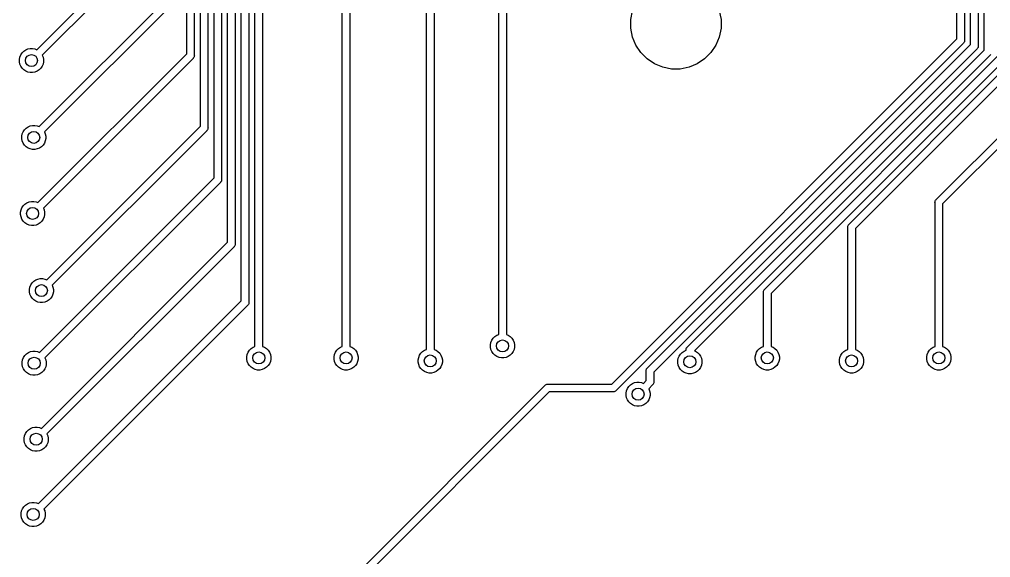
# Model space of a CAD drawing. Extents: x 0.3 to 11, y -13.3 to 4.6.
# Drawn here: x 6.29 to 7.561, y -4.854 to -4.15 of the extents above; entities that cross this region are included whole.
import ezdxf

# ---------------------------------------------------------------- set-up
doc = ezdxf.new("R2010")
doc.units = 0
doc.header["$MEASUREMENT"] = 0
doc.layers.add('BLACK', color=7, linetype='CONTINUOUS')

msp = doc.modelspace()

# ---------------------------------------------------------------- linework, layer by layer
at = {"layer": 'BLACK', "linetype": 'CONTINUOUS'}
for p, q in [((7.53492, -4.18329), (7.53492, -3.56301)), ((7.54492, -3.56483), (7.54492, -4.18511)), ((7.5528, -4.19069), (7.5528, -3.58812)), ((6.91744, -4.56258), (6.91744, -3.61914)), ((6.92744, -3.62097), (6.92744, -4.56258)), ((6.82295, -4.58227), (6.82295, -3.68686)), ((6.83295, -3.68869), (6.83295, -4.58227)), ((6.71272, -4.57833), (6.71272, -3.77072)), ((6.72272, -3.77254), (6.72272, -4.57833)), ((7.48995, -4.38605), (8.03181, -3.84419)), ((8.04017, -3.84997), (7.49831, -4.39183)), ((6.50917, -4.19554), (6.50917, -3.97519)), ((6.51917, -3.9747), (6.51917, -4.19736)), ((6.52705, -4.29016), (6.52705, -3.98259)), ((6.53705, -3.9821), (6.53705, -4.29199)), ((6.55492, -3.98951), (6.55492, -4.35961)), ((7.51705, -4.17588), (7.51705, -3.98632)), ((7.52705, -3.9845), (7.52705, -4.17771)), ((6.54492, -4.35779), (6.54492, -3.99)), ((6.56279, -4.44195), (6.56279, -3.9974)), ((6.57279, -3.99691), (6.57279, -4.44377)), ((6.58067, -4.51856), (6.58067, -4.0048)), ((6.59067, -4.00431), (6.59067, -4.52038)), ((6.59854, -4.46192), (6.59854, -4.01221)), ((6.60854, -4.01172), (6.60854, -4.46143)), ((6.31313, -4.19008), (6.47342, -4.02979)), ((6.48178, -4.03557), (6.3202, -4.19715)), ((6.31613, -4.29058), (6.4913, -4.11541)), ((6.49966, -4.12119), (6.3232, -4.29765)), ((7.09021, -4.15041), (7.09248, -4.139)), ((7.20605, -4.139), (7.20832, -4.15041)), ((7.09021, -4.16204), (7.09021, -4.15041)), ((7.20832, -4.15041), (7.20832, -4.16204)), ((7.09248, -4.17345), (7.09021, -4.16204)), ((7.20832, -4.16204), (7.20605, -4.17345)), ((7.06525, -4.62768), (7.51705, -4.17588)), ((7.09693, -4.1842), (7.09248, -4.17345)), ((7.20605, -4.17345), (7.2016, -4.1842)), ((7.52669, -4.17988), (7.52622, -4.18074)), ((7.52697, -4.17893), (7.52669, -4.17988)), ((7.52705, -4.1782), (7.52697, -4.17893)), ((7.52705, -4.17771), (7.52707, -4.17795)), ((7.52707, -4.17795), (7.52705, -4.1782)), ((7.52705, -4.1782), (7.52705, -4.1782)), ((6.29384, -4.19417), (6.29604, -4.19197)), ((6.29604, -4.19197), (6.29862, -4.19025)), ((6.29862, -4.19025), (6.30148, -4.18906)), ((6.30148, -4.18906), (6.30452, -4.18846)), ((6.30452, -4.18846), (6.30763, -4.18846)), ((6.30763, -4.18846), (6.31067, -4.18906)), ((6.31067, -4.18906), (6.31313, -4.19008)), ((7.52541, -4.18166), (7.07103, -4.63604)), ((7.10339, -4.19387), (7.09693, -4.1842)), ((7.11215, -4.60605), (7.53492, -4.18329)), ((7.54328, -4.18907), (7.12051, -4.61183)), ((7.16416, -4.57932), (7.5528, -4.19069)), ((7.2016, -4.1842), (7.19513, -4.19387)), ((7.5256, -4.18151), (7.52541, -4.18166)), ((7.52622, -4.18074), (7.5256, -4.18151)), ((7.54347, -4.18891), (7.54328, -4.18907)), ((7.5441, -4.18815), (7.54347, -4.18891)), ((7.54456, -4.18728), (7.5441, -4.18815)), ((7.54485, -4.18634), (7.54456, -4.18728)), ((7.54492, -4.1856), (7.54485, -4.18634)), ((7.54492, -4.18511), (7.54495, -4.18536)), ((7.54495, -4.18536), (7.54492, -4.1856)), ((6.29033, -4.20265), (6.29093, -4.19961)), ((6.29033, -4.20576), (6.29033, -4.20265)), ((6.29093, -4.2088), (6.29033, -4.20576)), ((6.29093, -4.19961), (6.29212, -4.19675)), ((6.29212, -4.19675), (6.29384, -4.19417)), ((6.31463, -4.39008), (6.50917, -4.19554)), ((6.3202, -4.19715), (6.32122, -4.19961)), ((6.32122, -4.19961), (6.32182, -4.20265)), ((6.32182, -4.20576), (6.32122, -4.2088)), ((6.51753, -4.20132), (6.3217, -4.39715)), ((6.32182, -4.20265), (6.32182, -4.20576)), ((6.51772, -4.20116), (6.51753, -4.20132)), ((6.51798, -4.20084), (6.51772, -4.20116)), ((6.51835, -4.2004), (6.51798, -4.20084)), ((6.51881, -4.19953), (6.51835, -4.2004)), ((6.5191, -4.19859), (6.51881, -4.19953)), ((6.5192, -4.19761), (6.5191, -4.19859)), ((6.51917, -4.19736), (6.5192, -4.19761)), ((7.11162, -4.2021), (7.10339, -4.19387)), ((7.12129, -4.20856), (7.11162, -4.2021)), ((7.56116, -4.19647), (7.17383, -4.5838)), ((7.18691, -4.2021), (7.17723, -4.20856)), ((7.19513, -4.19387), (7.18691, -4.2021)), ((7.26554, -4.50323), (7.57067, -4.19809)), ((7.57903, -4.20387), (7.2739, -4.50901)), ((7.37577, -4.41827), (7.58854, -4.2055)), ((6.29212, -4.21166), (6.29093, -4.2088)), ((6.29384, -4.21424), (6.29212, -4.21166)), ((6.29604, -4.21644), (6.29384, -4.21424)), ((6.29862, -4.21816), (6.29604, -4.21644)), ((6.30148, -4.21935), (6.29862, -4.21816)), ((6.31353, -4.21816), (6.31067, -4.21935)), ((6.31611, -4.21644), (6.31353, -4.21816)), ((6.31831, -4.21424), (6.31611, -4.21644)), ((6.32003, -4.21166), (6.31831, -4.21424)), ((6.32122, -4.2088), (6.32003, -4.21166)), ((7.13204, -4.21301), (7.12129, -4.20856)), ((7.14345, -4.21528), (7.13204, -4.21301)), ((7.15508, -4.21528), (7.14345, -4.21528)), ((7.16649, -4.21301), (7.15508, -4.21528)), ((7.17723, -4.20856), (7.16649, -4.21301)), ((7.59691, -4.21128), (7.38413, -4.42405)), ((6.30452, -4.21995), (6.30148, -4.21935)), ((6.30763, -4.21995), (6.30452, -4.21995)), ((6.31067, -4.21935), (6.30763, -4.21995)), ((6.29512, -4.29725), (6.29684, -4.29467)), ((6.29684, -4.29467), (6.29904, -4.29247)), ((6.29904, -4.29247), (6.30162, -4.29075)), ((6.30162, -4.29075), (6.30448, -4.28956)), ((6.30448, -4.28956), (6.30752, -4.28896)), ((6.30752, -4.28896), (6.31063, -4.28896)), ((6.31063, -4.28896), (6.31367, -4.28956)), ((6.31367, -4.28956), (6.31613, -4.29058)), ((6.32613, -4.49108), (6.52705, -4.29016)), ((6.53669, -4.29416), (6.53622, -4.29503)), ((6.53697, -4.29321), (6.53669, -4.29416)), ((6.53707, -4.29223), (6.53697, -4.29321)), ((6.53697, -4.29321), (6.53697, -4.29321)), ((6.53705, -4.29199), (6.53707, -4.29223)), ((6.29333, -4.30315), (6.29393, -4.30011)), ((6.29333, -4.30626), (6.29333, -4.30315)), ((6.29393, -4.3093), (6.29333, -4.30626)), ((6.29393, -4.30011), (6.29512, -4.29725)), ((6.3232, -4.29765), (6.32422, -4.30011)), ((6.32422, -4.30011), (6.32482, -4.30315)), ((6.32482, -4.30626), (6.32422, -4.3093)), ((6.32482, -4.30315), (6.32482, -4.30626)), ((6.53541, -4.29594), (6.3332, -4.49815)), ((6.5356, -4.29579), (6.53541, -4.29594)), ((6.53622, -4.29503), (6.5356, -4.29579)), ((6.29512, -4.31216), (6.29393, -4.3093)), ((6.29684, -4.31474), (6.29512, -4.31216)), ((6.29904, -4.31694), (6.29684, -4.31474)), ((6.30162, -4.31866), (6.29904, -4.31694)), ((6.30448, -4.31985), (6.30162, -4.31866)), ((6.30752, -4.32045), (6.30448, -4.31985)), ((6.31367, -4.31985), (6.31063, -4.32045)), ((6.31653, -4.31866), (6.31367, -4.31985)), ((6.31911, -4.31694), (6.31653, -4.31866)), ((6.32131, -4.31474), (6.31911, -4.31694)), ((6.32303, -4.31216), (6.32131, -4.31474)), ((6.32422, -4.3093), (6.32303, -4.31216)), ((6.31063, -4.32045), (6.30752, -4.32045)), ((6.31663, -4.58608), (6.54492, -4.35779)), ((6.55328, -4.36357), (6.3237, -4.59315)), ((6.55347, -4.36341), (6.55328, -4.36357)), ((6.5541, -4.36265), (6.55347, -4.36341)), ((6.55456, -4.36178), (6.5541, -4.36265)), ((6.5541, -4.36265), (6.5541, -4.36265)), ((6.55485, -4.36084), (6.55456, -4.36178)), ((6.55494, -4.35986), (6.55485, -4.36084)), ((6.55492, -4.35961), (6.55494, -4.35986)), ((6.29362, -4.39675), (6.29534, -4.39417)), ((6.29534, -4.39417), (6.29754, -4.39197)), ((6.29754, -4.39197), (6.30012, -4.39025)), ((6.30012, -4.39025), (6.30298, -4.38906)), ((6.30298, -4.38906), (6.30602, -4.38846)), ((6.30602, -4.38846), (6.30913, -4.38846)), ((6.30913, -4.38846), (6.31217, -4.38906)), ((6.31217, -4.38906), (6.31463, -4.39008)), ((7.48828, -4.38976), (7.48838, -4.38878)), ((7.48831, -4.39001), (7.48828, -4.38976)), ((7.48831, -4.57833), (7.48831, -4.39001)), ((7.48838, -4.38878), (7.48867, -4.38784)), ((7.48867, -4.38784), (7.48913, -4.38697)), ((7.48913, -4.38697), (7.4896, -4.3864)), ((7.4896, -4.3864), (7.48975, -4.38621)), ((7.48975, -4.38621), (7.48995, -4.38605)), ((7.49831, -4.39183), (7.49831, -4.57833)), ((6.29183, -4.40265), (6.29243, -4.39961)), ((6.29183, -4.40576), (6.29183, -4.40265)), ((6.29243, -4.4088), (6.29183, -4.40576)), ((6.29243, -4.39961), (6.29362, -4.39675)), ((6.29362, -4.41166), (6.29243, -4.4088)), ((6.32272, -4.4088), (6.32153, -4.41166)), ((6.3217, -4.39715), (6.32272, -4.39961)), ((6.32272, -4.39961), (6.32332, -4.40265)), ((6.32332, -4.40576), (6.32272, -4.4088)), ((6.32332, -4.40265), (6.32332, -4.40576)), ((6.29534, -4.41424), (6.29362, -4.41166)), ((6.29754, -4.41644), (6.29534, -4.41424)), ((6.30012, -4.41816), (6.29754, -4.41644)), ((6.30298, -4.41935), (6.30012, -4.41816)), ((6.30602, -4.41995), (6.30298, -4.41935)), ((6.30913, -4.41995), (6.30602, -4.41995)), ((6.31217, -4.41935), (6.30913, -4.41995)), ((6.31503, -4.41816), (6.31217, -4.41935)), ((6.31761, -4.41644), (6.31503, -4.41816)), ((6.31981, -4.41424), (6.31761, -4.41644)), ((6.32153, -4.41166), (6.31981, -4.41424)), ((7.37411, -4.42198), (7.37421, -4.421)), ((7.37421, -4.421), (7.37449, -4.42006)), ((7.37449, -4.42006), (7.37496, -4.41919)), ((7.37496, -4.41919), (7.37542, -4.41862)), ((7.37542, -4.41862), (7.37558, -4.41843)), ((7.37558, -4.41843), (7.37577, -4.41827)), ((7.37413, -4.42223), (7.37411, -4.42198)), ((7.37413, -4.58227), (7.37413, -4.42223)), ((7.38413, -4.42405), (7.38413, -4.58227)), ((6.31926, -4.68548), (6.56279, -4.44195)), ((6.57179, -4.44703), (6.57135, -4.44757)), ((6.57197, -4.44681), (6.57179, -4.44703)), ((6.57244, -4.44594), (6.57197, -4.44681)), ((6.57272, -4.445), (6.57244, -4.44594)), ((6.57282, -4.44402), (6.57272, -4.445)), ((6.57279, -4.44377), (6.57282, -4.44402)), ((6.57116, -4.44773), (6.32633, -4.69255)), ((6.57135, -4.44757), (6.57116, -4.44773)), ((6.59854, -4.57833), (6.59854, -4.46192)), ((6.59854, -4.46192), (6.59854, -4.46192)), ((6.60854, -4.46143), (6.60854, -4.46143)), ((6.60854, -4.46143), (6.60854, -4.57833)), ((6.30393, -4.50061), (6.30512, -4.49775)), ((6.30512, -4.49775), (6.30684, -4.49517)), ((6.30684, -4.49517), (6.30904, -4.49297)), ((6.30904, -4.49297), (6.31162, -4.49125)), ((6.31162, -4.49125), (6.31448, -4.49006)), ((6.31448, -4.49006), (6.31752, -4.48946)), ((6.31752, -4.48946), (6.32063, -4.48946)), ((6.32063, -4.48946), (6.32367, -4.49006)), ((6.32367, -4.49006), (6.32613, -4.49108)), ((6.3332, -4.49815), (6.33422, -4.50061)), ((6.30333, -4.50365), (6.30393, -4.50061)), ((6.30333, -4.50676), (6.30333, -4.50365)), ((6.30393, -4.5098), (6.30333, -4.50676)), ((6.30512, -4.51266), (6.30393, -4.5098)), ((6.33422, -4.5098), (6.33303, -4.51266)), ((6.33422, -4.50061), (6.33482, -4.50365)), ((6.33482, -4.50676), (6.33422, -4.5098)), ((6.33482, -4.50365), (6.33482, -4.50676)), ((7.26387, -4.50694), (7.26397, -4.50596)), ((7.2639, -4.50718), (7.26387, -4.50694)), ((7.2639, -4.57833), (7.2639, -4.50718)), ((7.26397, -4.50596), (7.26426, -4.50501)), ((7.26426, -4.50501), (7.26472, -4.50415)), ((7.26472, -4.50415), (7.26519, -4.50358)), ((7.26519, -4.50358), (7.26535, -4.50338)), ((7.26535, -4.50338), (7.26554, -4.50323)), ((7.2739, -4.50901), (7.2739, -4.57833)), ((6.30684, -4.51524), (6.30512, -4.51266)), ((6.30904, -4.51744), (6.30684, -4.51524)), ((6.31162, -4.51916), (6.30904, -4.51744)), ((6.31448, -4.52035), (6.31162, -4.51916)), ((6.31752, -4.52095), (6.31448, -4.52035)), ((6.31532, -4.78391), (6.58067, -4.51856)), ((6.32063, -4.52095), (6.31752, -4.52095)), ((6.32367, -4.52035), (6.32063, -4.52095)), ((6.32653, -4.51916), (6.32367, -4.52035)), ((6.32911, -4.51744), (6.32653, -4.51916)), ((6.33131, -4.51524), (6.32911, -4.51744)), ((6.33303, -4.51266), (6.33131, -4.51524)), ((6.58985, -4.52342), (6.58922, -4.52418)), ((6.59031, -4.52255), (6.58985, -4.52342)), ((6.58985, -4.52342), (6.58985, -4.52342)), ((6.5906, -4.52161), (6.59031, -4.52255)), ((6.59069, -4.52063), (6.5906, -4.52161)), ((6.59067, -4.52038), (6.59069, -4.52063)), ((6.58903, -4.52434), (6.32239, -4.79098)), ((6.58922, -4.52418), (6.58903, -4.52434)), ((6.90669, -4.57601), (6.9073, -4.57297)), ((6.9073, -4.57297), (6.90849, -4.5701)), ((6.90849, -4.5701), (6.91021, -4.56752)), ((6.91021, -4.56752), (6.9124, -4.56533)), ((6.9124, -4.56533), (6.91498, -4.5636)), ((6.91498, -4.5636), (6.91744, -4.56258)), ((6.92744, -4.56258), (6.9299, -4.5636)), ((6.9299, -4.5636), (6.93248, -4.56533)), ((6.93248, -4.56533), (6.93467, -4.56752)), ((6.93467, -4.56752), (6.9364, -4.5701)), ((6.9364, -4.5701), (6.93758, -4.57297)), ((6.93758, -4.57297), (6.93819, -4.57601)), ((6.29954, -4.58797), (6.30212, -4.58625)), ((6.30212, -4.58625), (6.30498, -4.58506)), ((6.30498, -4.58506), (6.30802, -4.58446)), ((6.30802, -4.58446), (6.31113, -4.58446)), ((6.31113, -4.58446), (6.31417, -4.58506)), ((6.31417, -4.58506), (6.31663, -4.58608)), ((6.5884, -4.58871), (6.58959, -4.58585)), ((6.58959, -4.58585), (6.59131, -4.58327)), ((6.59131, -4.58327), (6.5935, -4.58107)), ((6.5935, -4.58107), (6.59608, -4.57935)), ((6.59608, -4.57935), (6.59854, -4.57833)), ((6.60854, -4.57833), (6.611, -4.57935)), ((6.611, -4.57935), (6.61358, -4.58107)), ((6.61358, -4.58107), (6.61578, -4.58327)), ((6.61578, -4.58327), (6.6175, -4.58585)), ((6.6175, -4.58585), (6.61869, -4.58871)), ((6.70257, -4.58871), (6.70376, -4.58585)), ((6.70376, -4.58585), (6.70548, -4.58327)), ((6.70548, -4.58327), (6.70768, -4.58107)), ((6.70768, -4.58107), (6.71026, -4.57935)), ((6.71026, -4.57935), (6.71272, -4.57833)), ((6.72272, -4.57833), (6.72518, -4.57935)), ((6.72518, -4.57935), (6.72776, -4.58107)), ((6.72776, -4.58107), (6.72995, -4.58327)), ((6.72995, -4.58327), (6.73167, -4.58585)), ((6.73167, -4.58585), (6.73286, -4.58871)), ((6.81572, -4.58721), (6.81791, -4.58501)), ((6.81791, -4.58501), (6.82049, -4.58329)), ((6.82049, -4.58329), (6.82295, -4.58227)), ((6.83295, -4.58227), (6.83541, -4.58329)), ((6.83541, -4.58329), (6.83799, -4.58501)), ((6.83799, -4.58501), (6.84019, -4.58721)), ((6.90669, -4.57911), (6.90669, -4.57601)), ((6.9073, -4.58215), (6.90669, -4.57911)), ((6.90849, -4.58502), (6.9073, -4.58215)), ((6.91021, -4.5876), (6.90849, -4.58502)), ((6.9364, -4.58502), (6.93467, -4.5876)), ((6.93758, -4.58215), (6.9364, -4.58502)), ((6.93819, -4.57911), (6.93758, -4.58215)), ((6.93819, -4.57601), (6.93819, -4.57911)), ((7.15529, -4.58819), (7.15749, -4.586)), ((7.15749, -4.586), (7.16006, -4.58428)), ((7.16006, -4.58428), (7.16252, -4.58326)), ((7.1625, -4.58303), (7.1626, -4.58205)), ((7.16252, -4.58326), (7.1625, -4.58303)), ((7.1626, -4.58205), (7.16288, -4.58111)), ((7.16288, -4.58111), (7.1629, -4.58107)), ((7.1629, -4.58107), (7.16335, -4.58024)), ((7.16335, -4.58024), (7.16397, -4.57948)), ((7.16397, -4.57948), (7.16416, -4.57932)), ((7.17383, -4.5838), (7.17498, -4.58428)), ((7.17498, -4.58428), (7.17756, -4.586)), ((7.17756, -4.586), (7.17976, -4.58819)), ((7.25375, -4.58871), (7.25494, -4.58585)), ((7.25494, -4.58585), (7.25667, -4.58327)), ((7.25667, -4.58327), (7.25886, -4.58107)), ((7.25886, -4.58107), (7.26144, -4.57935)), ((7.26144, -4.57935), (7.2639, -4.57833)), ((7.2739, -4.57833), (7.27636, -4.57935)), ((7.27636, -4.57935), (7.27894, -4.58107)), ((7.27894, -4.58107), (7.28113, -4.58327)), ((7.28113, -4.58327), (7.28285, -4.58585)), ((7.28285, -4.58585), (7.28404, -4.58871)), ((7.3669, -4.58721), (7.3691, -4.58501)), ((7.3691, -4.58501), (7.37167, -4.58329)), ((7.37167, -4.58329), (7.37413, -4.58227)), ((7.38413, -4.58227), (7.38659, -4.58329)), ((7.38659, -4.58329), (7.38917, -4.58501)), ((7.38917, -4.58501), (7.39137, -4.58721)), ((7.47816, -4.58871), (7.47935, -4.58585)), ((7.47935, -4.58585), (7.48107, -4.58327)), ((7.48107, -4.58327), (7.48327, -4.58107)), ((7.48327, -4.58107), (7.48585, -4.57935)), ((7.48585, -4.57935), (7.48831, -4.57833)), ((7.49831, -4.57833), (7.50077, -4.57935)), ((7.50077, -4.57935), (7.50335, -4.58107)), ((7.50335, -4.58107), (7.50554, -4.58327)), ((7.50554, -4.58327), (7.50726, -4.58585)), ((7.50726, -4.58585), (7.50845, -4.58871)), ((6.29383, -4.59865), (6.29443, -4.59561)), ((6.29383, -4.60176), (6.29383, -4.59865)), ((6.29443, -4.59561), (6.29562, -4.59275)), ((6.29562, -4.59275), (6.29734, -4.59017)), ((6.29734, -4.59017), (6.29954, -4.58797)), ((6.3237, -4.59315), (6.32472, -4.59561)), ((6.32472, -4.59561), (6.32532, -4.59865)), ((6.32532, -4.59865), (6.32532, -4.60176)), ((6.5878, -4.59176), (6.5884, -4.58871)), ((6.5878, -4.59486), (6.5878, -4.59176)), ((6.5884, -4.5979), (6.5878, -4.59486)), ((6.58959, -4.60077), (6.5884, -4.5979)), ((6.61869, -4.5979), (6.6175, -4.60077)), ((6.61869, -4.58871), (6.61929, -4.59176)), ((6.61929, -4.59486), (6.61869, -4.5979)), ((6.61929, -4.59176), (6.61929, -4.59486)), ((6.70197, -4.59176), (6.70257, -4.58871)), ((6.70197, -4.59486), (6.70197, -4.59176)), ((6.70257, -4.5979), (6.70197, -4.59486)), ((6.70376, -4.60077), (6.70257, -4.5979)), ((6.73286, -4.5979), (6.73167, -4.60077)), ((6.73286, -4.58871), (6.73346, -4.59176)), ((6.73346, -4.59486), (6.73286, -4.5979)), ((6.73346, -4.59176), (6.73346, -4.59486)), ((6.8122, -4.59569), (6.81281, -4.59265)), ((6.8122, -4.5988), (6.8122, -4.59569)), ((6.81281, -4.60184), (6.8122, -4.5988)), ((6.81281, -4.59265), (6.814, -4.58978)), ((6.814, -4.58978), (6.81572, -4.58721)), ((6.84019, -4.58721), (6.84191, -4.58978)), ((6.84191, -4.58978), (6.8431, -4.59265)), ((6.8431, -4.59265), (6.8437, -4.59569)), ((6.8437, -4.5988), (6.8431, -4.60184)), ((6.8437, -4.59569), (6.8437, -4.5988)), ((6.9124, -4.58979), (6.91021, -4.5876)), ((6.91498, -4.59151), (6.9124, -4.58979)), ((6.91785, -4.5927), (6.91498, -4.59151)), ((6.92089, -4.59331), (6.91785, -4.5927)), ((6.92399, -4.59331), (6.92089, -4.59331)), ((6.92703, -4.5927), (6.92399, -4.59331)), ((6.9299, -4.59151), (6.92703, -4.5927)), ((6.93248, -4.58979), (6.9299, -4.59151)), ((6.93467, -4.5876), (6.93248, -4.58979)), ((7.15178, -4.59668), (7.15238, -4.59364)), ((7.15178, -4.59978), (7.15178, -4.59668)), ((7.15238, -4.60283), (7.15178, -4.59978)), ((7.15238, -4.59364), (7.15357, -4.59077)), ((7.15357, -4.59077), (7.15529, -4.58819)), ((7.17976, -4.58819), (7.18148, -4.59077)), ((7.18148, -4.59077), (7.18267, -4.59364)), ((7.18267, -4.59364), (7.18327, -4.59668)), ((7.18327, -4.59978), (7.18267, -4.60283)), ((7.18327, -4.59668), (7.18327, -4.59978)), ((7.25315, -4.59176), (7.25375, -4.58871)), ((7.25315, -4.59486), (7.25315, -4.59176)), ((7.25375, -4.5979), (7.25315, -4.59486)), ((7.25494, -4.60077), (7.25375, -4.5979)), ((7.28404, -4.5979), (7.28285, -4.60077)), ((7.28404, -4.58871), (7.28465, -4.59176)), ((7.28465, -4.59486), (7.28404, -4.5979)), ((7.28465, -4.59176), (7.28465, -4.59486)), ((7.36339, -4.59569), (7.36399, -4.59265)), ((7.36339, -4.5988), (7.36339, -4.59569)), ((7.36399, -4.60184), (7.36339, -4.5988)), ((7.36399, -4.59265), (7.36518, -4.58978)), ((7.36518, -4.58978), (7.3669, -4.58721)), ((7.39137, -4.58721), (7.39309, -4.58978)), ((7.39309, -4.58978), (7.39428, -4.59265)), ((7.39428, -4.59265), (7.39488, -4.59569)), ((7.39488, -4.5988), (7.39428, -4.60184)), ((7.39488, -4.59569), (7.39488, -4.5988)), ((7.47756, -4.59176), (7.47816, -4.58871)), ((7.47756, -4.59486), (7.47756, -4.59176)), ((7.47816, -4.5979), (7.47756, -4.59486)), ((7.47935, -4.60077), (7.47816, -4.5979)), ((7.50845, -4.5979), (7.50726, -4.60077)), ((7.50845, -4.58871), (7.50906, -4.59176)), ((7.50906, -4.59486), (7.50845, -4.5979)), ((7.50906, -4.59176), (7.50906, -4.59486)), ((6.29443, -4.6048), (6.29383, -4.60176)), ((6.29562, -4.60766), (6.29443, -4.6048)), ((6.29734, -4.61024), (6.29562, -4.60766)), ((6.29954, -4.61244), (6.29734, -4.61024)), ((6.30212, -4.61416), (6.29954, -4.61244)), ((6.31961, -4.61244), (6.31703, -4.61416)), ((6.32181, -4.61024), (6.31961, -4.61244)), ((6.32353, -4.60766), (6.32181, -4.61024)), ((6.32472, -4.6048), (6.32353, -4.60766)), ((6.32532, -4.60176), (6.32472, -4.6048)), ((6.59131, -4.60335), (6.58959, -4.60077)), ((6.5935, -4.60554), (6.59131, -4.60335)), ((6.59608, -4.60726), (6.5935, -4.60554)), ((6.59895, -4.60845), (6.59608, -4.60726)), ((6.60199, -4.60906), (6.59895, -4.60845)), ((6.60509, -4.60906), (6.60199, -4.60906)), ((6.60814, -4.60845), (6.60509, -4.60906)), ((6.611, -4.60726), (6.60814, -4.60845)), ((6.61358, -4.60554), (6.611, -4.60726)), ((6.61578, -4.60335), (6.61358, -4.60554)), ((6.6175, -4.60077), (6.61578, -4.60335)), ((6.70548, -4.60335), (6.70376, -4.60077)), ((6.70768, -4.60554), (6.70548, -4.60335)), ((6.71026, -4.60726), (6.70768, -4.60554)), ((6.71312, -4.60845), (6.71026, -4.60726)), ((6.71617, -4.60906), (6.71312, -4.60845)), ((6.71927, -4.60906), (6.71617, -4.60906)), ((6.72231, -4.60845), (6.71927, -4.60906)), ((6.72518, -4.60726), (6.72231, -4.60845)), ((6.72776, -4.60554), (6.72518, -4.60726)), ((6.72995, -4.60335), (6.72776, -4.60554)), ((6.73167, -4.60077), (6.72995, -4.60335)), ((6.814, -4.6047), (6.81281, -4.60184)), ((6.81572, -4.60728), (6.814, -4.6047)), ((6.81791, -4.60948), (6.81572, -4.60728)), ((6.82049, -4.6112), (6.81791, -4.60948)), ((6.82336, -4.61239), (6.82049, -4.6112)), ((6.8264, -4.61299), (6.82336, -4.61239)), ((6.83255, -4.61239), (6.8295, -4.61299)), ((6.83541, -4.6112), (6.83255, -4.61239)), ((6.83799, -4.60948), (6.83541, -4.6112)), ((6.84019, -4.60728), (6.83799, -4.60948)), ((6.84191, -4.6047), (6.84019, -4.60728)), ((6.8431, -4.60184), (6.84191, -4.6047)), ((7.11049, -4.60976), (7.11059, -4.60878)), ((7.11051, -4.61001), (7.11049, -4.60976)), ((7.11051, -4.62289), (7.11051, -4.61001)), ((7.11059, -4.60878), (7.11087, -4.60784)), ((7.11087, -4.60784), (7.11097, -4.60766)), ((7.11097, -4.60766), (7.11134, -4.60697)), ((7.11134, -4.60697), (7.11196, -4.60621)), ((7.11196, -4.60621), (7.11215, -4.60605)), ((7.12051, -4.61183), (7.12051, -4.62472)), ((7.15357, -4.60569), (7.15238, -4.60283)), ((7.15529, -4.60827), (7.15357, -4.60569)), ((7.15749, -4.61046), (7.15529, -4.60827)), ((7.16006, -4.61219), (7.15749, -4.61046)), ((7.16293, -4.61338), (7.16006, -4.61219)), ((7.17498, -4.61219), (7.17212, -4.61338)), ((7.17756, -4.61046), (7.17498, -4.61219)), ((7.17976, -4.60827), (7.17756, -4.61046)), ((7.18148, -4.60569), (7.17976, -4.60827)), ((7.18267, -4.60283), (7.18148, -4.60569)), ((7.25667, -4.60335), (7.25494, -4.60077)), ((7.25886, -4.60554), (7.25667, -4.60335)), ((7.26144, -4.60726), (7.25886, -4.60554)), ((7.2643, -4.60845), (7.26144, -4.60726)), ((7.26735, -4.60906), (7.2643, -4.60845)), ((7.27045, -4.60906), (7.26735, -4.60906)), ((7.27349, -4.60845), (7.27045, -4.60906)), ((7.27636, -4.60726), (7.27349, -4.60845)), ((7.27894, -4.60554), (7.27636, -4.60726)), ((7.28113, -4.60335), (7.27894, -4.60554)), ((7.28285, -4.60077), (7.28113, -4.60335)), ((7.36518, -4.6047), (7.36399, -4.60184)), ((7.3669, -4.60728), (7.36518, -4.6047)), ((7.3691, -4.60948), (7.3669, -4.60728)), ((7.37167, -4.6112), (7.3691, -4.60948)), ((7.37454, -4.61239), (7.37167, -4.6112)), ((7.37758, -4.61299), (7.37454, -4.61239)), ((7.38373, -4.61239), (7.38068, -4.61299)), ((7.38659, -4.6112), (7.38373, -4.61239)), ((7.38917, -4.60948), (7.38659, -4.6112)), ((7.39137, -4.60728), (7.38917, -4.60948)), ((7.39309, -4.6047), (7.39137, -4.60728)), ((7.39428, -4.60184), (7.39309, -4.6047)), ((7.48107, -4.60335), (7.47935, -4.60077)), ((7.48327, -4.60554), (7.48107, -4.60335)), ((7.48585, -4.60726), (7.48327, -4.60554)), ((7.48871, -4.60845), (7.48585, -4.60726)), ((7.49176, -4.60906), (7.48871, -4.60845)), ((7.49486, -4.60906), (7.49176, -4.60906)), ((7.4979, -4.60845), (7.49486, -4.60906)), ((7.50077, -4.60726), (7.4979, -4.60845)), ((7.50335, -4.60554), (7.50077, -4.60726)), ((7.50554, -4.60335), (7.50335, -4.60554)), ((7.50726, -4.60077), (7.50554, -4.60335)), ((6.30498, -4.61535), (6.30212, -4.61416)), ((6.30802, -4.61595), (6.30498, -4.61535)), ((6.31113, -4.61595), (6.30802, -4.61595)), ((6.31417, -4.61535), (6.31113, -4.61595)), ((6.31703, -4.61416), (6.31417, -4.61535)), ((6.8295, -4.61299), (6.8264, -4.61299)), ((7.09517, -4.62557), (7.09822, -4.62496)), ((7.09822, -4.62496), (7.10132, -4.62496)), ((7.10132, -4.62496), (7.10436, -4.62557)), ((7.10682, -4.62659), (7.11051, -4.62289)), ((7.12051, -4.62521), (7.12044, -4.62594)), ((7.12051, -4.62472), (7.12054, -4.62496)), ((7.12054, -4.62496), (7.12051, -4.62521)), ((7.16597, -4.61398), (7.16293, -4.61338)), ((7.16907, -4.61398), (7.16597, -4.61398)), ((7.17212, -4.61338), (7.16907, -4.61398)), ((7.38068, -4.61299), (7.37758, -4.61299)), ((6.71761, -4.88949), (6.97779, -4.62932)), ((6.98357, -4.63768), (6.72339, -4.89785)), ((6.97779, -4.62932), (6.97794, -4.62912)), ((6.97794, -4.62912), (6.9787, -4.6285)), ((6.9787, -4.6285), (6.97957, -4.62804)), ((6.97957, -4.62804), (6.98052, -4.62775)), ((6.98052, -4.62775), (6.9815, -4.62765)), ((6.9815, -4.62765), (6.98174, -4.62768)), ((6.98174, -4.62768), (7.06525, -4.62768)), ((7.06708, -4.63768), (6.98357, -4.63768)), ((7.06732, -4.6377), (7.06708, -4.63768)), ((7.06757, -4.63768), (7.06732, -4.6377)), ((7.0683, -4.6376), (7.06757, -4.63768)), ((7.06925, -4.63732), (7.0683, -4.6376)), ((7.07011, -4.63685), (7.06925, -4.63732)), ((7.07088, -4.63623), (7.07011, -4.63685)), ((7.07103, -4.63604), (7.07088, -4.63623)), ((7.08402, -4.63916), (7.08462, -4.63612)), ((7.08462, -4.63612), (7.08581, -4.63325)), ((7.08581, -4.63325), (7.08753, -4.63067)), ((7.08753, -4.63067), (7.08973, -4.62848)), ((7.08973, -4.62848), (7.09231, -4.62676)), ((7.09231, -4.62676), (7.09517, -4.62557)), ((7.10436, -4.62557), (7.10682, -4.62659)), ((7.11888, -4.62867), (7.11389, -4.63366)), ((7.11389, -4.63366), (7.11491, -4.63612)), ((7.11491, -4.63612), (7.11551, -4.63916)), ((7.11907, -4.62852), (7.11888, -4.62867)), ((7.11969, -4.62775), (7.11907, -4.62852)), ((7.12016, -4.62689), (7.11969, -4.62775)), ((7.12044, -4.62594), (7.12016, -4.62689)), ((7.08402, -4.64226), (7.08402, -4.63916)), ((7.08462, -4.64531), (7.08402, -4.64226)), ((7.08581, -4.64817), (7.08462, -4.64531)), ((7.08753, -4.65075), (7.08581, -4.64817)), ((7.11372, -4.64817), (7.112, -4.65075)), ((7.11491, -4.64531), (7.11372, -4.64817)), ((7.11551, -4.64226), (7.11491, -4.64531)), ((7.11551, -4.63916), (7.11551, -4.64226)), ((7.08973, -4.65294), (7.08753, -4.65075)), ((7.09231, -4.65467), (7.08973, -4.65294)), ((7.09517, -4.65585), (7.09231, -4.65467)), ((7.09822, -4.65646), (7.09517, -4.65585)), ((7.10132, -4.65646), (7.09822, -4.65646)), ((7.10436, -4.65585), (7.10132, -4.65646)), ((7.10723, -4.65467), (7.10436, -4.65585)), ((7.10981, -4.65294), (7.10723, -4.65467)), ((7.112, -4.65075), (7.10981, -4.65294)), ((6.29997, -4.68957), (6.30217, -4.68737)), ((6.30217, -4.68737), (6.30475, -4.68565)), ((6.30475, -4.68565), (6.30761, -4.68446)), ((6.30761, -4.68446), (6.31065, -4.68386)), ((6.31065, -4.68386), (6.31376, -4.68386)), ((6.31376, -4.68386), (6.3168, -4.68446)), ((6.3168, -4.68446), (6.31926, -4.68548)), ((6.29646, -4.69806), (6.29706, -4.69501)), ((6.29646, -4.70116), (6.29646, -4.69806)), ((6.29706, -4.7042), (6.29646, -4.70116)), ((6.29706, -4.69501), (6.29825, -4.69215)), ((6.29825, -4.69215), (6.29997, -4.68957)), ((6.32633, -4.69255), (6.32735, -4.69501)), ((6.32735, -4.69501), (6.32795, -4.69806)), ((6.32795, -4.70116), (6.32735, -4.7042)), ((6.32795, -4.69806), (6.32795, -4.70116)), ((6.29825, -4.70707), (6.29706, -4.7042)), ((6.29997, -4.70965), (6.29825, -4.70707)), ((6.30217, -4.71184), (6.29997, -4.70965)), ((6.30475, -4.71356), (6.30217, -4.71184)), ((6.30761, -4.71475), (6.30475, -4.71356)), ((6.31966, -4.71356), (6.3168, -4.71475)), ((6.32224, -4.71184), (6.31966, -4.71356)), ((6.32444, -4.70965), (6.32224, -4.71184)), ((6.32616, -4.70707), (6.32444, -4.70965)), ((6.32735, -4.7042), (6.32616, -4.70707)), ((6.31065, -4.71535), (6.30761, -4.71475)), ((6.31376, -4.71535), (6.31065, -4.71535)), ((6.3168, -4.71475), (6.31376, -4.71535)), ((6.29431, -4.79057), (6.29604, -4.78799)), ((6.29604, -4.78799), (6.29823, -4.7858)), ((6.29823, -4.7858), (6.30081, -4.78408)), ((6.30081, -4.78408), (6.30367, -4.78289)), ((6.30367, -4.78289), (6.30672, -4.78228)), ((6.30672, -4.78228), (6.30982, -4.78228)), ((6.30982, -4.78228), (6.31286, -4.78289)), ((6.31286, -4.78289), (6.31532, -4.78391)), ((6.29252, -4.79648), (6.29312, -4.79344)), ((6.29252, -4.79958), (6.29252, -4.79648)), ((6.29312, -4.80263), (6.29252, -4.79958)), ((6.29312, -4.79344), (6.29431, -4.79057)), ((6.29431, -4.80549), (6.29312, -4.80263)), ((6.32341, -4.80263), (6.32222, -4.80549)), ((6.32239, -4.79098), (6.32341, -4.79344)), ((6.32341, -4.79344), (6.32402, -4.79648)), ((6.32402, -4.79958), (6.32341, -4.80263)), ((6.32402, -4.79648), (6.32402, -4.79958)), ((6.29604, -4.80807), (6.29431, -4.80549)), ((6.29823, -4.81026), (6.29604, -4.80807)), ((6.30081, -4.81199), (6.29823, -4.81026)), ((6.30367, -4.81317), (6.30081, -4.81199)), ((6.30672, -4.81378), (6.30367, -4.81317)), ((6.30982, -4.81378), (6.30672, -4.81378)), ((6.31286, -4.81317), (6.30982, -4.81378)), ((6.31573, -4.81199), (6.31286, -4.81317)), ((6.31831, -4.81026), (6.31573, -4.81199)), ((6.3205, -4.80807), (6.31831, -4.81026)), ((6.32222, -4.80549), (6.3205, -4.80807))]:
    msp.add_line(p, q, dxfattribs=at)
at = {"layer": 'BLACK'}
for centre in [(6.30607, -4.2042), (6.30907, -4.3047), (6.30757, -4.4042), (6.31907, -4.5052), (6.92244, -4.57756), (6.60354, -4.59331), (6.71772, -4.59331), (7.2689, -4.59331), (7.49331, -4.59331), (6.30957, -4.6002), (6.82795, -4.59724), (7.16752, -4.59823), (7.37913, -4.59724), (7.09977, -4.64071), (6.3122, -4.69961), (6.30827, -4.79803)]:
    msp.add_circle(centre, 0.00787, dxfattribs=at)

doc.saveas('drawing.dxf')
